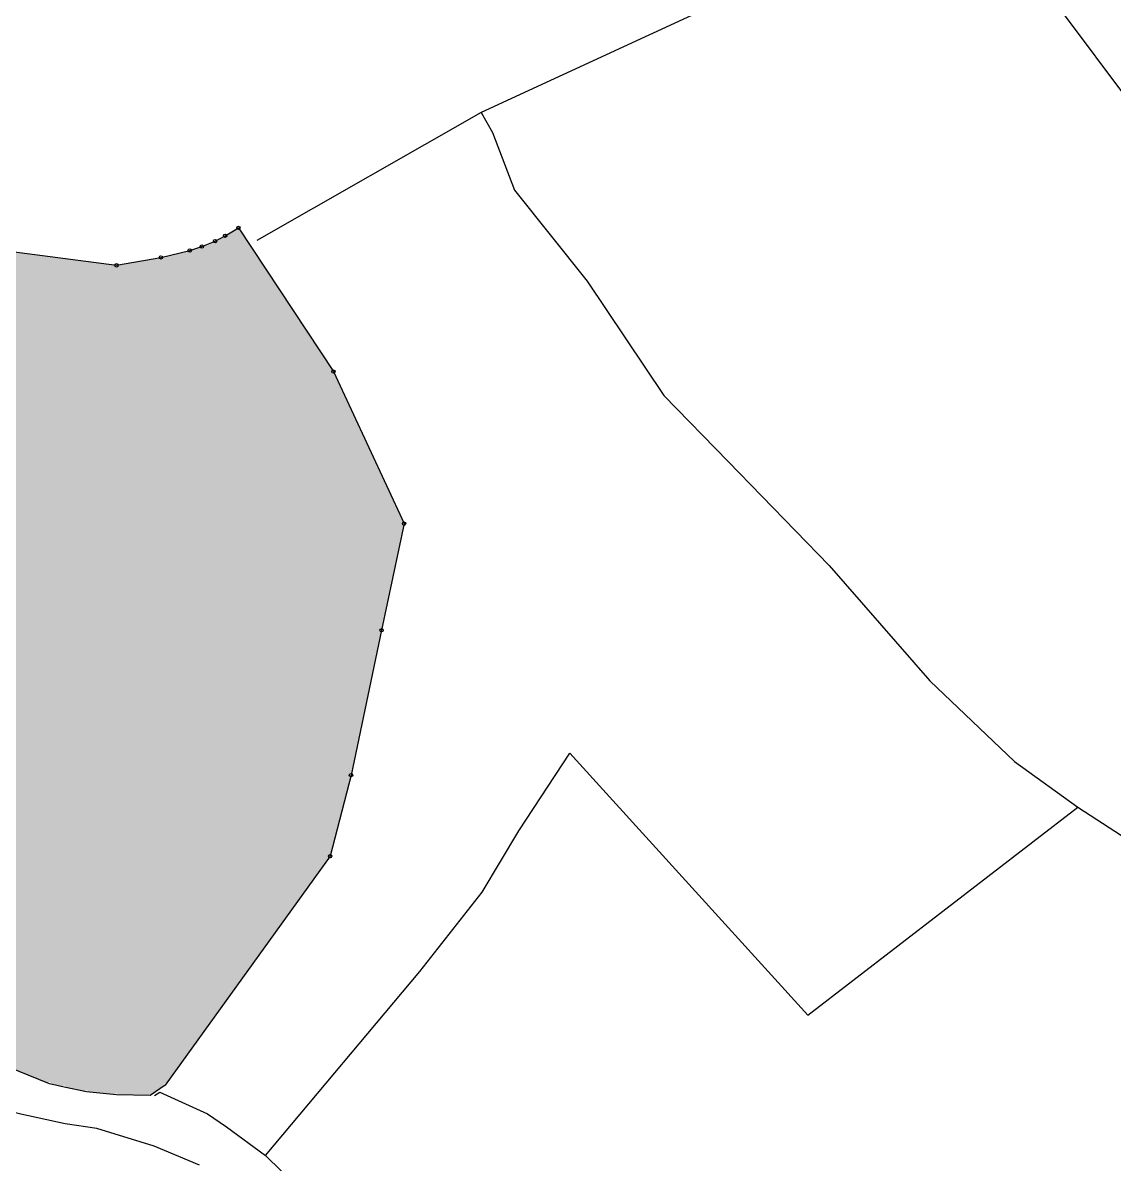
# Model space of a CAD drawing. Header units: millimetres. Extents: x 585668 to 596421, y 1344570 to 1349375.
# Drawn here: x 586987.7 to 587311, y 1347334.9 to 1347673 of the extents above; entities that cross this region are included whole.
import ezdxf

# ---------------------------------------------------------------- set-up
doc = ezdxf.new("R2010")
doc.units = ezdxf.units.MM
doc.layers.add('2', color=7, linetype='Continuous')
doc.layers.add('CVL_CUADCON_TIT', color=1, linetype='Continuous')

msp = doc.modelspace()

# ---------------------------------------------------------------- hatches: boundary and pattern name
at = {"lineweight": 30}
h = msp.add_hatch(color=7, dxfattribs=at)
h.set_gradient(color1=(0, 0, 255), color2=(255, 255, 0), tint=1)
h.paths.add_polyline_path([(587078.412, 1347425.735, -0.2411675), (587078.204, 1347426.14, -0.4902597), (587078.829, 1347426.625), (587084.78, 1347449.686, -0.342048), (587084.404, 1347450.17, -0.4764766), (587085.008, 1347450.66), (587093.954, 1347493.09), (587100.614, 1347524.67), (587079.674, 1347569.7), (587051.554, 1347612.26), (587047.594, 1347609.96), (587046.716, 1347609.487), (587044.626, 1347608.356), (587040.704, 1347606.76), (587037.114, 1347605.59), (587028.564, 1347603.53), (587015.424, 1347601.2), (586979.764, 1347605.93), (586958.764, 1347606.14), (586950.904, 1347603.26), (586908.294, 1347580.79), (586879.304, 1347565.67), (586910.334, 1347475.77), (586917.289, 1347458.375, -0.5305366), (586917.974, 1347457.91, -0.2976787), (586917.675, 1347457.453), (586929.174, 1347431.248, -0.5412136), (586929.874, 1347430.79, -0.3018544), (586929.568, 1347430.329), (586931.831, 1347424.951, -0.5362701), (586932.524, 1347424.49, -0.2677739), (586932.275, 1347424.058), (586936.394, 1347416.933, -0.5775683), (586937.144, 1347416.5, -0.2560833), (586936.913, 1347416.079), (586963.695, 1347374.112, -0.5922511), (586964.464, 1347373.69, -0.1808107), (586964.342, 1347373.362), (586967.867, 1347370.298, -0.6937517), (586968.744, 1347369.97, -0.1086676), (586968.698, 1347369.761), (586972.291, 1347368.1, -0.8039673), (586973.244, 1347367.89, -0.0961768), (586973.208, 1347367.703), (586979.691, 1347365.087, -0.8245232), (586980.654, 1347364.9, -0.0952169), (586980.619, 1347364.715), (586995.1, 1347358.936, -0.9243602), (586996.052, 1347358.64), (586999.407, 1347357.881, -0.9969334), (587000.383, 1347357.663), (587006.046, 1347356.418, -0.9434713), (587007.032, 1347356.26), (587014.887, 1347355.471, -0.9563968), (587015.884, 1347355.414), (587024.944, 1347355.287, -0.7295518), (587025.855, 1347355.565), (587029.474, 1347358.075, -0.1527929), (587029.384, 1347358.36, -0.611386), (587030.177, 1347358.766)])
h.paths.add_polyline_path([(586881.359, 1347564.825), (586881.359, 1347565.913), (586879.856, 1347565.913), (586879.856, 1347564.825)], flags=24)

# ---------------------------------------------------------------- linework, layer by layer
at = {"layer": '2', "color": 1, "linetype": 'Continuous'}
for p, q in [((587268.079, 1347713.173), (587123.466, 1347646.506)), ((587403.389, 1347532.134), (587268.079, 1347713.173)), ((587123.466, 1347646.506), (587056.975, 1347608.519)), ((587149.777, 1347456.684), (587220.24, 1347379.091)), ((587220.24, 1347379.091), (587300.284, 1347440.699))]:
    msp.add_line(p, q, dxfattribs=at)
for points in [[(587123.466, 1347646.506), (587126.797, 1347640.536), (587133.353, 1347623.494), (587154.872, 1347596.508), (587177.642, 1347562.657), (587196.642, 1347543.047), (587226.536, 1347512.232), (587256.421, 1347478.112), (587281.507, 1347454.168), (587300.284, 1347440.699)], [(587059.583, 1347337.465), (587105.271, 1347391.986), (587123.764, 1347415.47), (587134.59, 1347433.681), (587149.777, 1347456.684)], [(587300.284, 1347440.699), (587320.494, 1347427.57), (587345.738, 1347409.062), (587377.59, 1347390.753), (587400.077, 1347376.589), (587427.47, 1347361.424)], [(587039.997, 1347334.576), (587026.583, 1347340.279), (587009.607, 1347345.502), (587000.219, 1347346.851), (586987.034, 1347349.755), (586972.078, 1347353.437), (586958.4, 1347358.125), (586942.425, 1347361.561), (586920.564, 1347359.962), (586873.746, 1347351.199), (586854.889, 1347344.493), (586841.901, 1347340.788), (586835.774, 1347337.28), (586827.58, 1347329.723)], [(587427.47, 1347361.424), (587427.47, 1347361.424), (587419.552, 1347278.067), (587414.606, 1347264.129), (587403.335, 1347253.293), (587385.479, 1347244.799), (587297.562, 1347183.51), (587282.718, 1347170.67), (587270.453, 1347162.384), (587232.291, 1347126.354), (587224.843, 1347117.012), (587217.667, 1347109.7), (587206.648, 1347098.608), (587181.753, 1347216.745), (587169.214, 1347235.657), (587157.15, 1347250.752), (587143.522, 1347261.285), (587132.135, 1347266.462), (587099.316, 1347290.371), (587087.732, 1347302.158), (587079.706, 1347314.17), (587073.942, 1347323.367), (587059.583, 1347337.465)], [(587026.681, 1347355.284), (587026.681, 1347355.284), (587028.244, 1347356.277), (587042.415, 1347349.806), (587047.971, 1347345.948), (587059.583, 1347337.465)]]:
    msp.add_lwpolyline(points, dxfattribs=at)
at = {"layer": 'CVL_CUADCON_TIT', "color": 7, "ltscale": 0.5, "flags": 128}
msp.add_lwpolyline([(586979.764, 1347605.93), (587015.424, 1347601.2), (587028.564, 1347603.53), (587037.114, 1347605.59), (587040.704, 1347606.76), (587044.626, 1347608.356), (587047.593, 1347609.962), (587051.554, 1347612.261), (587079.674, 1347569.7), (587100.614, 1347524.67), (587093.954, 1347493.09), (587084.904, 1347450.17), (587078.709, 1347426.14), (587029.884, 1347358.36), (587025.444, 1347355.28), (587015.389, 1347355.421), (587006.534, 1347356.31), (586999.894, 1347357.77), (586995.564, 1347358.75), (586980.154, 1347364.9)], dxfattribs=at)
at = {"layer": 'CVL_CUADCON_TIT', "color": 7, "lineweight": 30, "ltscale": 0.5, "flags": 128}
msp.add_lwpolyline([(586979.764, 1347605.93), (587015.424, 1347601.2), (587028.564, 1347603.53), (587037.114, 1347605.59), (587040.704, 1347606.76), (587044.624, 1347608.36), (587047.594, 1347609.96), (587051.554, 1347612.26), (587079.674, 1347569.7), (587100.614, 1347524.67), (587093.954, 1347493.09), (587084.904, 1347450.17), (587078.704, 1347426.14), (587029.884, 1347358.36), (587025.444, 1347355.28), (587015.384, 1347355.42), (587006.534, 1347356.31), (586999.894, 1347357.77), (586995.564, 1347358.75), (586980.154, 1347364.9)], dxfattribs=at)
at = {"layer": 'CVL_CUADCON_TIT', "color": 2, "lineweight": 30, "ltscale": 0.5}
for centre in [(587051.554, 1347612.26), (587044.624, 1347608.36), (587047.594, 1347609.96), (587037.114, 1347605.59), (587040.704, 1347606.76), (587015.424, 1347601.2), (587028.564, 1347603.53), (587079.674, 1347569.7), (587084.904, 1347450.17), (587078.704, 1347426.14)]:
    msp.add_circle(centre, 0.5, dxfattribs=at)
at = {"layer": 'CVL_CUADCON_TIT', "color": 7, "lineweight": 30, "ltscale": 0.5}
for centre in [(587100.614, 1347524.67), (587093.954, 1347493.09)]:
    msp.add_circle(centre, 0.5, dxfattribs=at)

doc.saveas('drawing.dxf')
